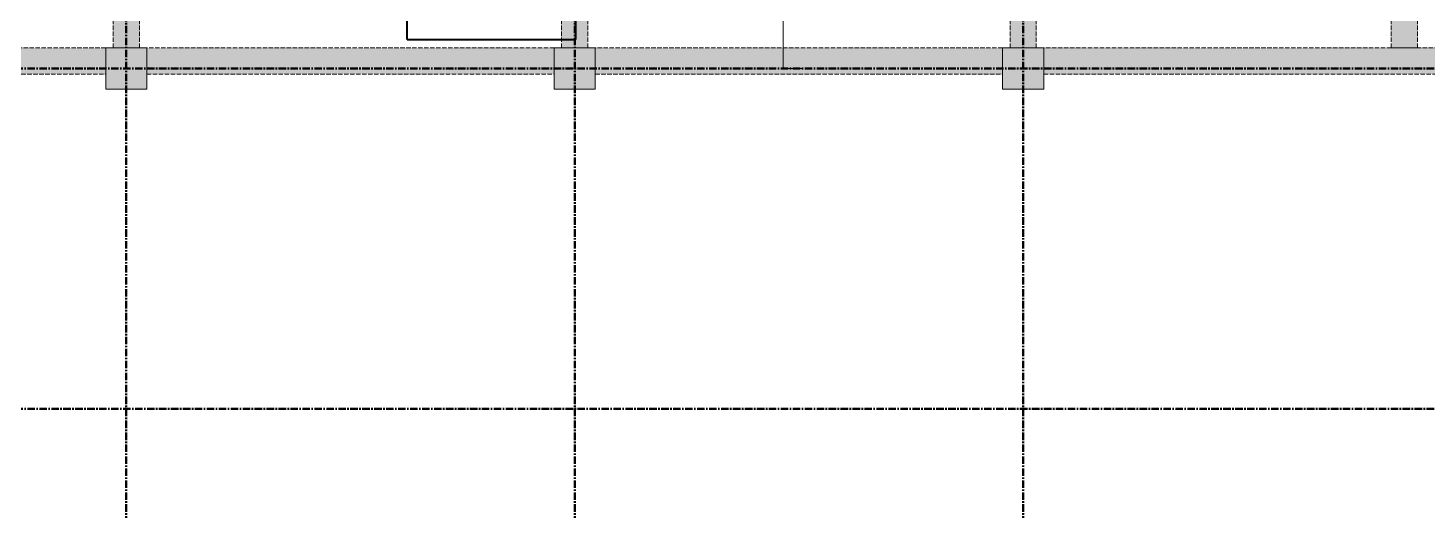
# Model space of a CAD drawing. Units: millimetres at full size, sheet at 1:20. Extents: x -22133 to 21270, y -10253 to 9090.
# Drawn here: x -7445 to 11286, y -10253 to -3699 of the extents above; entities that cross this region are included whole.
import ezdxf

# ---------------------------------------------------------------- set-up
doc = ezdxf.new("R2010")
doc.units = ezdxf.units.MM
doc.header["$LTSCALE"] = 20
doc.header["$PDMODE"] = 32
doc.header["$PDSIZE"] = 10
doc.linetypes.add('CHAIN1', pattern=[8, 5, -1, 1, -1])
doc.linetypes.add('DASHED3', pattern=[4, 3, -1])
for name, color, linetype, lineweight in [('0-1_階なし_梁', 9, 'DASHED3', 15), ('4-0_無題1', 134, 'Continuous', 50), ('4-1_階なし_柱', 9, 'Continuous', 15), ('5-0_無題1', 5, 'Continuous', 40), ('6-1_ダクト－ＥＡ・角ダクト：排気', 7, 'Continuous', 15)]:
    doc.layers.add(name, color=color, linetype=linetype, lineweight=lineweight)

# ---------------------------------------------------------------- blocks, each defined once
blk = doc.blocks.new('グループ部品-7')
at = {"layer": '5-0_無題1'}
for p, q in [((-2371.3, -3852.25), (-2371.3, -2852.25)), ((-121.3, -2852.25), (-2371.3, -2852.25)), ((-121.3, -2852.25), (-121.3, -3852.25)), ((-2371.3, -3852.25), (-121.3, -3852.25))]:
    blk.add_line(p, q, dxfattribs=at)

msp = doc.modelspace()

# ---------------------------------------------------------------- linework, layer by layer
at = {"layer": '0-1_階なし_梁', "color": 7}
for points in [[(-6305.3, -3965.75), (-5955.3, -3965.75), (-5955.3, 3534.25), (-6305.3, 3534.25)], [(-6305.3, -3965.75), (-5955.3, -3965.75), (-5955.3, 3534.25), (-6305.3, 3534.25)], [(-305.3, -3965.75), (44.7, -3965.75), (44.7, 3534.25), (-305.3, 3534.25)], [(-305.3, -3965.75), (44.7, -3965.75), (44.7, 3534.25), (-305.3, 3534.25)], [(5694.7, -3965.75), (6044.7, -3965.75), (6044.7, 3534.25), (5694.7, 3534.25)], [(5694.7, -3965.75), (6044.7, -3965.75), (6044.7, 3534.25), (5694.7, 3534.25)], [(10794.7, -3965.75), (11144.7, -3965.75), (11144.7, 3534.25), (10794.7, 3534.25)], [(10794.7, -3965.75), (11144.7, -3965.75), (11144.7, 3534.25), (10794.7, 3534.25)], [(-11855.3, -4315.75), (-6405.3, -4315.75), (-6405.3, -3965.75), (-11855.3, -3965.75)], [(-11855.3, -4315.75), (-6405.3, -4315.75), (-6405.3, -3965.75), (-11855.3, -3965.75)], [(-5855.3, -4315.75), (-405.3, -4315.75), (-405.3, -3965.75), (-5855.3, -3965.75)], [(-5855.3, -4315.75), (-405.3, -4315.75), (-405.3, -3965.75), (-5855.3, -3965.75)], [(144.7, -4315.75), (5594.7, -4315.75), (5594.7, -3965.75), (144.7, -3965.75)], [(144.7, -4315.75), (5594.7, -4315.75), (5594.7, -3965.75), (144.7, -3965.75)], [(6144.7, -4315.75), (11594.7, -4315.75), (11594.7, -3965.75), (6144.7, -3965.75)], [(6144.7, -4315.75), (11594.7, -4315.75), (11594.7, -3965.75), (6144.7, -3965.75)]]:
    msp.add_lwpolyline(points, close=True, dxfattribs=at)
at = {"layer": '0-1_階なし_梁'}
for points in [[(-6305.3, 3534.25), (-5955.3, -3965.75), (-5955.3, 3534.25)], [(-6305.3, 3534.25), (-6305.3, -3965.75), (-5955.3, -3965.75)], [(-305.3, 3534.25), (44.7, -3965.75), (44.7, 3534.25)], [(-305.3, 3534.25), (-305.3, -3965.75), (44.7, -3965.75)], [(5694.7, 3534.25), (6044.7, -3965.75), (6044.7, 3534.25)], [(5694.7, 3534.25), (5694.7, -3965.75), (6044.7, -3965.75)], [(10794.7, 3534.25), (11144.7, -3965.75), (11144.7, 3534.25)], [(10794.7, 3534.25), (10794.7, -3965.75), (11144.7, -3965.75)], [(-11855.3, -3965.75), (-6405.3, -4315.75), (-6405.3, -3965.75)], [(-11855.3, -3965.75), (-11855.3, -4315.75), (-6405.3, -4315.75)], [(-5855.3, -3965.75), (-405.3, -4315.75), (-405.3, -3965.75)], [(-5855.3, -3965.75), (-5855.3, -4315.75), (-405.3, -4315.75)], [(144.7, -3965.75), (5594.7, -4315.75), (5594.7, -3965.75)], [(144.7, -3965.75), (144.7, -4315.75), (5594.7, -4315.75)], [(6144.7, -3965.75), (11594.7, -4315.75), (11594.7, -3965.75)], [(6144.7, -3965.75), (6144.7, -4315.75), (11594.7, -4315.75)]]:
    msp.add_solid(points, dxfattribs=at)
at = {"layer": '4-0_無題1', "linetype": 'CHAIN1'}
for p, q in [((-6130.3, 8490.14), (-6130.3, -10252.91)), ((-130.3, 8490.14), (-130.3, -10252.91)), ((5869.7, 8490.14), (5869.7, -10252.91)), ((-21532.86, -4240.75), (21269.7, -4240.75)), ((-21532.86, -8790.75), (21269.7, -8790.75))]:
    msp.add_line(p, q, dxfattribs=at)
at = {"layer": '4-1_階なし_柱', "color": 7}
for points in [[(-6405.3, -4515.75), (-5855.3, -4515.75), (-5855.3, -3965.75), (-6405.3, -3965.75)], [(-6405.3, -4515.75), (-5855.3, -4515.75), (-5855.3, -3965.75), (-6405.3, -3965.75)], [(-405.3, -4515.75), (144.7, -4515.75), (144.7, -3965.75), (-405.3, -3965.75)], [(-405.3, -4515.75), (144.7, -4515.75), (144.7, -3965.75), (-405.3, -3965.75)], [(5594.7, -4515.75), (6144.7, -4515.75), (6144.7, -3965.75), (5594.7, -3965.75)], [(5594.7, -4515.75), (6144.7, -4515.75), (6144.7, -3965.75), (5594.7, -3965.75)]]:
    msp.add_lwpolyline(points, close=True, dxfattribs=at)
at = {"layer": '4-1_階なし_柱'}
for points in [[(-6405.3, -3965.75), (-5855.3, -4515.75), (-5855.3, -3965.75)], [(-6405.3, -3965.75), (-6405.3, -4515.75), (-5855.3, -4515.75)], [(-405.3, -3965.75), (144.7, -4515.75), (144.7, -3965.75)], [(-405.3, -3965.75), (-405.3, -4515.75), (144.7, -4515.75)], [(5594.7, -3965.75), (6144.7, -4515.75), (6144.7, -3965.75)], [(5594.7, -3965.75), (5594.7, -4515.75), (6144.7, -4515.75)]]:
    msp.add_solid(points, dxfattribs=at)
at = {"layer": '6-1_ダクト－ＥＡ・角ダクト：排気'}
for p, q in [((2659.03, -2116.1), (2659.03, -4240.75)), ((2905.31, -4240.75), (2629.03, -4240.75))]:
    msp.add_line(p, q, dxfattribs=at)
msp.add_point((2659.03, -4240.75), dxfattribs=at)

# ---------------------------------------------------------------- block references
at = {"layer": '5-0_無題1'}
msp.add_blockref('グループ部品-7', (0, 0), dxfattribs=at)

doc.saveas('drawing.dxf')
